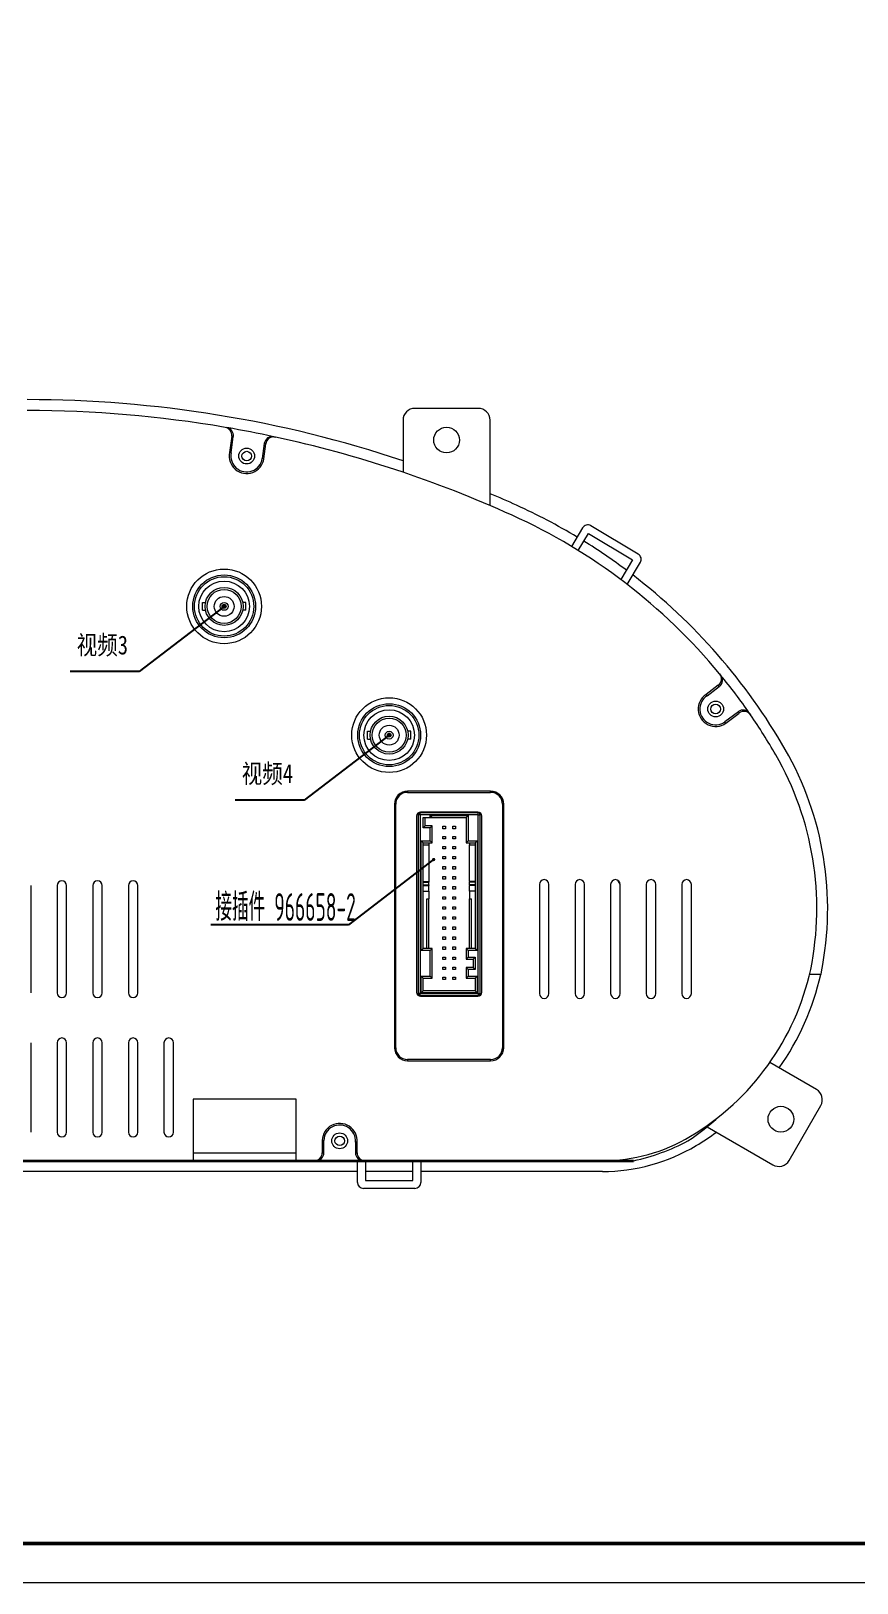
# Model space of a CAD drawing. Header units: millimetres. Extents: x 892 to 2081, y 1119 to 1960.
# Drawn here: x 1434.8 to 1643.5, y 1119.5 to 1511.5 of the extents above; entities that cross this region are included whole.
import ezdxf

# ---------------------------------------------------------------- set-up
doc = ezdxf.new("R2010")
doc.units = ezdxf.units.MM
doc.header["$LTSCALE"] = 10
doc.layers.get('0').update_dxf_attribs({"lineweight": 18})
for name, color, linetype, lineweight in [('文字标注', 3, 'Continuous', 25), ('粗实线', 7, 'Continuous', 50), ('细实线', 3, 'Continuous', 18)]:
    doc.layers.add(name, color=color, linetype=linetype, lineweight=lineweight)
doc.styles.add('PC_TEXTSTYLE', font='isocp.shx', dxfattribs={"width": 0.8, "bigfont": 'hzfs.shx'})
doc.styles.add('SGW', font='gbenor.shx', dxfattribs={"width": 0.6, "bigfont": 'hztxt.shx'})

# ---------------------------------------------------------------- blocks, each defined once
blk = doc.blocks.new('*X5')
at = {"layer": '文字标注', "linetype": 'Continuous'}
h = blk.add_hatch(color=0, dxfattribs=at)
edge = h.paths.add_edge_path(flags=0)
edge.add_arc((1536.52, 1302.24), 0.438, 0, 360)
h = blk.add_hatch(color=0, dxfattribs=at)
edge = h.paths.add_edge_path(flags=0)
edge.add_arc((1536.52, 1302.24), 0.438, 0, 360)
h = blk.add_hatch(color=0, dxfattribs=at)
edge = h.paths.add_edge_path(flags=0)
edge.add_arc((1536.52, 1302.24), 0.438, 0, 360)
h = blk.add_hatch(color=0, dxfattribs=at)
edge = h.paths.add_edge_path(flags=0)
edge.add_arc((1536.52, 1302.24), 0.438, 0, 360)
at = {"layer": '文字标注', "color": 0, "linetype": 'Continuous'}
for p, q in [((1536.52, 1302.24), (1515.04, 1285.75)), ((1536.52, 1302.24), (1515.04, 1285.75)), ((1536.52, 1302.24), (1515.04, 1285.75)), ((1536.52, 1302.24), (1515.04, 1285.75)), ((1515.04, 1285.75), (1480.24, 1285.75)), ((1515.04, 1285.75), (1480.24, 1285.75)), ((1515.04, 1285.75), (1480.24, 1285.75)), ((1515.04, 1285.75), (1480.24, 1285.75))]:
    blk.add_line(p, q, dxfattribs=at)
at = {"layer": '文字标注', "color": 0}
blk.add_line((1480.24, 1285.75), (1480.24, 1285.75), dxfattribs=at)
blk.add_line((1480.24, 1285.75), (1480.24, 1285.75), dxfattribs=at)
blk.add_line((1480.24, 1285.75), (1480.24, 1285.75), dxfattribs=at)
blk.add_line((1480.24, 1285.75), (1480.24, 1285.75), dxfattribs=at)
blk = doc.blocks.new('*X8')
at = {"layer": '文字标注', "linetype": 'Continuous'}
h = blk.add_hatch(color=0, dxfattribs=at)
edge = h.paths.add_edge_path(flags=0)
edge.add_arc((1483.58, 1366.19), 0.438, 0, 360)
h = blk.add_hatch(color=0, dxfattribs=at)
edge = h.paths.add_edge_path(flags=0)
edge.add_arc((1483.58, 1366.19), 0.438, 0, 360)
h = blk.add_hatch(color=0, dxfattribs=at)
edge = h.paths.add_edge_path(flags=0)
edge.add_arc((1483.58, 1366.19), 0.438, 0, 360)
h = blk.add_hatch(color=0, dxfattribs=at)
edge = h.paths.add_edge_path(flags=0)
edge.add_arc((1483.58, 1366.19), 0.438, 0, 360)
at = {"layer": '文字标注', "color": 0, "linetype": 'Continuous'}
for p, q in [((1483.58, 1366.19), (1462.1, 1349.7)), ((1483.58, 1366.19), (1462.1, 1349.7)), ((1483.58, 1366.19), (1462.1, 1349.7)), ((1483.58, 1366.19), (1462.1, 1349.7)), ((1462.1, 1349.7), (1444.7, 1349.7)), ((1462.1, 1349.7), (1444.7, 1349.7)), ((1462.1, 1349.7), (1444.7, 1349.7)), ((1462.1, 1349.7), (1444.7, 1349.7))]:
    blk.add_line(p, q, dxfattribs=at)
at = {"layer": '文字标注', "color": 0}
blk.add_line((1444.7, 1349.7), (1444.7, 1349.7), dxfattribs=at)
blk.add_line((1444.7, 1349.7), (1444.7, 1349.7), dxfattribs=at)
blk.add_line((1444.7, 1349.7), (1444.7, 1349.7), dxfattribs=at)
blk.add_line((1444.7, 1349.7), (1444.7, 1349.7), dxfattribs=at)
blk = doc.blocks.new('*X9')
at = {"layer": '文字标注', "linetype": 'Continuous'}
h = blk.add_hatch(color=0, dxfattribs=at)
edge = h.paths.add_edge_path(flags=0)
edge.add_arc((1525.28, 1333.69), 0.438, 0, 360)
h = blk.add_hatch(color=0, dxfattribs=at)
edge = h.paths.add_edge_path(flags=0)
edge.add_arc((1525.28, 1333.69), 0.438, 0, 360)
h = blk.add_hatch(color=0, dxfattribs=at)
edge = h.paths.add_edge_path(flags=0)
edge.add_arc((1525.28, 1333.69), 0.438, 0, 360)
h = blk.add_hatch(color=0, dxfattribs=at)
edge = h.paths.add_edge_path(flags=0)
edge.add_arc((1525.28, 1333.69), 0.438, 0, 360)
at = {"layer": '文字标注', "color": 0, "linetype": 'Continuous'}
for p, q in [((1525.28, 1333.69), (1503.8, 1317.2)), ((1525.28, 1333.69), (1503.8, 1317.2)), ((1525.28, 1333.69), (1503.8, 1317.2)), ((1525.28, 1333.69), (1503.8, 1317.2)), ((1503.8, 1317.2), (1486.4, 1317.2)), ((1503.8, 1317.2), (1486.4, 1317.2)), ((1503.8, 1317.2), (1486.4, 1317.2)), ((1503.8, 1317.2), (1486.4, 1317.2))]:
    blk.add_line(p, q, dxfattribs=at)
at = {"layer": '文字标注', "color": 0}
blk.add_line((1486.4, 1317.2), (1486.4, 1317.2), dxfattribs=at)
blk.add_line((1486.4, 1317.2), (1486.4, 1317.2), dxfattribs=at)
blk.add_line((1486.4, 1317.2), (1486.4, 1317.2), dxfattribs=at)
blk.add_line((1486.4, 1317.2), (1486.4, 1317.2), dxfattribs=at)

msp = doc.modelspace()

# ---------------------------------------------------------------- linework, layer by layer
at = {"layer": '粗实线', "color": 7, "lineweight": 0}
for p, q in [((1547.78, 1416.21), (1531.78, 1416.21)), ((1483.85, 1411.42), (1484.26, 1411.35)), ((1528.78, 1413.21), (1528.78, 1400.08)), ((1550.78, 1391.67), (1550.78, 1413.21)), ((1485.5, 1409.19), (1484.96, 1405.05)), ((1485.37, 1404.98), (1485.9, 1409.12)), ((1485.9, 1409.12), (1485.5, 1409.19)), ((1496.13, 1409.05), (1496.53, 1408.96)), ((1484.96, 1405.05), (1485.37, 1404.98)), ((1493.73, 1407.35), (1493.23, 1403.52)), ((1493.64, 1403.46), (1494.13, 1407.27)), ((1494.13, 1407.27), (1493.73, 1407.35)), ((1493.64, 1403.46), (1493.23, 1403.52)), ((1574.17, 1386.05), (1571.36, 1381.35)), ((1573.07, 1380.31), (1575.63, 1384.6)), ((1575.63, 1384.6), (1586.79, 1377.92)), ((1588.24, 1379.38), (1576.23, 1386.57)), ((1586.79, 1377.92), (1583.82, 1372.96)), ((1585.42, 1371.75), (1588.76, 1377.32)), ((1478.08, 1366.19), (1478.08, 1367.19)), ((1478.08, 1367.19), (1478.89, 1367.19)), ((1478.08, 1365.19), (1478.08, 1366.19)), ((1478.08, 1365.19), (1478.89, 1365.19)), ((1489.08, 1367.19), (1488.28, 1367.19)), ((1489.08, 1365.19), (1488.28, 1365.19)), ((1489.08, 1366.19), (1489.08, 1367.19)), ((1489.08, 1365.19), (1489.08, 1366.19)), ((1608.79, 1349.16), (1609.05, 1348.83)), ((1608.45, 1346.29), (1605.38, 1343.96)), ((1605.62, 1343.63), (1608.71, 1345.97)), ((1608.71, 1345.97), (1608.45, 1346.29)), ((1605.38, 1343.96), (1605.62, 1343.63)), ((1613.52, 1339.59), (1610.09, 1337)), ((1610.34, 1336.67), (1610.09, 1337)), ((1610.34, 1336.67), (1613.75, 1339.25)), ((1613.75, 1339.25), (1613.52, 1339.59)), ((1616.37, 1339.14), (1616.61, 1338.79)), ((1519.78, 1333.66), (1519.78, 1334.66)), ((1519.78, 1334.66), (1520.59, 1334.66)), ((1519.78, 1332.66), (1519.78, 1333.66)), ((1530.78, 1334.66), (1529.98, 1334.66)), ((1530.78, 1333.66), (1530.78, 1334.66)), ((1530.78, 1332.66), (1530.78, 1333.66)), ((1519.78, 1332.66), (1520.59, 1332.66)), ((1530.78, 1332.66), (1529.98, 1332.66)), ((1550.93, 1319.52), (1529.93, 1319.52)), ((1529.93, 1319.52), (1529.93, 1319.21)), ((1529.93, 1319.21), (1550.93, 1319.21)), ((1550.93, 1319.21), (1550.93, 1319.52)), ((1526.62, 1316.21), (1526.62, 1254.71)), ((1526.93, 1316.21), (1526.62, 1316.21)), ((1526.93, 1254.71), (1526.93, 1316.21)), ((1532.64, 1314.02), (1532.64, 1313.57)), ((1533.14, 1313.57), (1532.64, 1313.57)), ((1532.64, 1313.57), (1532.64, 1268.37)), ((1533.14, 1314.21), (1533.14, 1314.07)), ((1533.14, 1313.57), (1533.14, 1314.07)), ((1547.74, 1314.07), (1533.14, 1314.07)), ((1547.74, 1313.57), (1533.14, 1313.57)), ((1533.14, 1313.57), (1533.14, 1268.37)), ((1547.73, 1314.21), (1533.23, 1314.21)), ((1535.64, 1312.87), (1535.64, 1313.37)), ((1535.64, 1313.37), (1545.24, 1313.37)), ((1535.64, 1313.37), (1536.14, 1312.87)), ((1545.24, 1313.37), (1544.74, 1312.87)), ((1545.24, 1313.37), (1545.24, 1306.97)), ((1547.74, 1314.21), (1547.74, 1314.07)), ((1547.74, 1313.57), (1547.74, 1314.07)), ((1547.74, 1268.37), (1547.74, 1313.57)), ((1547.74, 1313.57), (1548.24, 1313.57)), ((1548.24, 1313.57), (1548.24, 1314.07)), ((1548.24, 1268.37), (1548.24, 1313.57)), ((1553.93, 1316.21), (1553.93, 1254.71)), ((1554.25, 1316.21), (1553.93, 1316.21)), ((1554.25, 1254.71), (1554.25, 1316.21)), ((1532.23, 1313.21), (1532.23, 1268.71)), ((1533.84, 1310.27), (1533.84, 1312.87)), ((1533.84, 1312.87), (1535.64, 1312.87)), ((1534.34, 1310.77), (1533.84, 1310.27)), ((1535.64, 1310.27), (1533.84, 1310.27)), ((1534.34, 1310.77), (1534.34, 1312.87)), ((1536.14, 1310.77), (1534.34, 1310.77)), ((1535.64, 1312.87), (1536.14, 1312.87)), ((1536.14, 1310.77), (1535.64, 1310.27)), ((1535.64, 1306.97), (1535.64, 1310.27)), ((1536.14, 1312.87), (1544.74, 1312.87)), ((1536.14, 1306.47), (1536.14, 1310.77)), ((1538.85, 1310), (1538.85, 1310.63)), ((1538.85, 1310.63), (1539.48, 1310.63)), ((1539.48, 1310), (1538.85, 1310)), ((1539.48, 1310.63), (1539.48, 1310)), ((1541.39, 1310), (1541.39, 1310.63)), ((1541.39, 1310.63), (1542.02, 1310.63)), ((1542.02, 1310), (1541.39, 1310)), ((1542.02, 1310.63), (1542.02, 1310)), ((1544.74, 1312.87), (1544.74, 1306.47)), ((1548.73, 1268.71), (1548.73, 1313.21)), ((1533.34, 1279.27), (1533.34, 1306.97)), ((1533.34, 1306.97), (1535.64, 1306.97)), ((1533.34, 1306.97), (1533.84, 1306.47)), ((1533.84, 1279.77), (1533.84, 1306.47)), ((1533.84, 1306.47), (1536.14, 1306.47)), ((1533.84, 1305.92), (1535.29, 1305.92)), ((1535.29, 1306.47), (1535.29, 1305.92)), ((1535.29, 1305.92), (1535.29, 1296.66)), ((1535.64, 1306.97), (1536.14, 1306.47)), ((1538.85, 1308.09), (1539.48, 1308.09)), ((1538.85, 1307.46), (1538.85, 1308.09)), ((1539.48, 1307.46), (1538.85, 1307.46)), ((1538.85, 1304.92), (1538.85, 1305.55)), ((1538.85, 1305.55), (1539.48, 1305.55)), ((1539.48, 1308.09), (1539.48, 1307.46)), ((1539.48, 1305.55), (1539.48, 1304.92)), ((1541.39, 1307.46), (1541.39, 1308.09)), ((1541.39, 1308.09), (1542.02, 1308.09)), ((1542.02, 1307.46), (1541.39, 1307.46)), ((1541.39, 1305.55), (1542.02, 1305.55)), ((1541.39, 1304.92), (1541.39, 1305.55)), ((1542.02, 1308.09), (1542.02, 1307.46)), ((1542.02, 1305.55), (1542.02, 1304.92)), ((1544.74, 1306.47), (1545.24, 1306.97)), ((1544.74, 1306.47), (1547.04, 1306.47)), ((1545.24, 1306.97), (1547.54, 1306.97)), ((1545.59, 1306.47), (1545.59, 1305.92)), ((1545.59, 1296.66), (1545.59, 1305.92)), ((1545.59, 1305.92), (1547.04, 1305.92)), ((1547.04, 1306.47), (1547.54, 1306.97)), ((1547.04, 1306.47), (1547.04, 1279.77)), ((1547.54, 1306.97), (1547.54, 1279.27)), ((1539.48, 1304.92), (1538.85, 1304.92)), ((1538.85, 1302.38), (1538.85, 1303.01)), ((1538.85, 1303.01), (1539.48, 1303.01)), ((1539.48, 1302.38), (1538.85, 1302.38)), ((1539.48, 1303.01), (1539.48, 1302.38)), ((1542.02, 1304.92), (1541.39, 1304.92)), ((1541.39, 1302.38), (1541.39, 1303.01)), ((1541.39, 1303.01), (1542.02, 1303.01)), ((1542.02, 1302.38), (1541.39, 1302.38)), ((1542.02, 1303.01), (1542.02, 1302.38)), ((1538.85, 1299.84), (1538.85, 1300.47)), ((1538.85, 1300.47), (1539.48, 1300.47)), ((1539.48, 1299.84), (1538.85, 1299.84)), ((1538.85, 1297.3), (1538.85, 1297.93)), ((1538.85, 1297.93), (1539.48, 1297.93)), ((1539.48, 1300.47), (1539.48, 1299.84)), ((1539.48, 1297.93), (1539.48, 1297.3)), ((1541.39, 1299.84), (1541.39, 1300.47)), ((1541.39, 1300.47), (1542.02, 1300.47)), ((1542.02, 1299.84), (1541.39, 1299.84)), ((1541.39, 1297.3), (1541.39, 1297.93)), ((1541.39, 1297.93), (1542.02, 1297.93)), ((1542.02, 1300.47), (1542.02, 1299.84)), ((1542.02, 1297.93), (1542.02, 1297.3)), ((1434.78, 1268.56), (1434.78, 1295.66)), ((1441.38, 1295.66), (1441.38, 1268.56)), ((1443.78, 1268.56), (1443.78, 1295.66)), ((1450.38, 1295.66), (1450.38, 1268.56)), ((1452.78, 1268.56), (1452.78, 1295.66)), ((1459.38, 1295.66), (1459.38, 1268.56)), ((1461.78, 1268.56), (1461.78, 1295.66)), ((1533.84, 1296.66), (1535.29, 1296.66)), ((1533.84, 1296.52), (1535.29, 1296.52)), ((1533.84, 1295.83), (1535.29, 1295.83)), ((1533.84, 1295.67), (1535.29, 1295.67)), ((1533.84, 1294.27), (1535.29, 1294.27)), ((1535.29, 1296.66), (1535.29, 1296.52)), ((1535.29, 1295.83), (1535.29, 1296.52)), ((1535.29, 1295.83), (1535.29, 1295.67)), ((1535.29, 1294.27), (1535.29, 1295.67)), ((1535.29, 1294.27), (1535.29, 1292.27)), ((1539.48, 1297.3), (1538.85, 1297.3)), ((1538.85, 1294.76), (1538.85, 1295.39)), ((1538.85, 1295.39), (1539.48, 1295.39)), ((1539.48, 1294.76), (1538.85, 1294.76)), ((1539.48, 1295.39), (1539.48, 1294.76)), ((1542.02, 1297.3), (1541.39, 1297.3)), ((1541.39, 1295.39), (1542.02, 1295.39)), ((1541.39, 1294.76), (1541.39, 1295.39)), ((1542.02, 1294.76), (1541.39, 1294.76)), ((1542.02, 1295.39), (1542.02, 1294.76)), ((1545.59, 1296.66), (1545.59, 1296.52)), ((1547.04, 1296.66), (1545.59, 1296.66)), ((1545.59, 1295.83), (1545.59, 1296.52)), ((1547.04, 1296.52), (1545.59, 1296.52)), ((1545.59, 1295.83), (1545.59, 1295.67)), ((1547.04, 1295.83), (1545.59, 1295.83)), ((1545.59, 1294.27), (1545.59, 1295.67)), ((1547.04, 1295.67), (1545.59, 1295.67)), ((1547.04, 1294.27), (1545.59, 1294.27)), ((1545.59, 1294.27), (1545.59, 1292.27)), ((1563.25, 1295.96), (1563.25, 1268.36)), ((1565.65, 1268.36), (1565.65, 1295.96)), ((1572.25, 1295.96), (1572.25, 1268.36)), ((1574.65, 1268.36), (1574.65, 1295.96)), ((1581.25, 1295.96), (1581.25, 1268.36)), ((1583.65, 1268.36), (1583.65, 1295.96)), ((1590.25, 1295.96), (1590.25, 1268.36)), ((1592.65, 1268.36), (1592.65, 1295.96)), ((1599.25, 1295.96), (1599.25, 1268.36)), ((1601.65, 1268.36), (1601.65, 1295.96)), ((1534.79, 1279.77), (1534.79, 1292.27)), ((1534.79, 1292.27), (1535.29, 1292.27)), ((1535.29, 1279.77), (1535.29, 1292.27)), ((1538.85, 1292.22), (1538.85, 1292.85)), ((1538.85, 1292.85), (1539.48, 1292.85)), ((1539.48, 1292.22), (1538.85, 1292.22)), ((1538.85, 1289.68), (1538.85, 1290.31)), ((1538.85, 1290.31), (1539.48, 1290.31)), ((1539.48, 1292.85), (1539.48, 1292.22)), ((1539.48, 1290.31), (1539.48, 1289.68)), ((1541.39, 1292.22), (1541.39, 1292.85)), ((1541.39, 1292.85), (1542.02, 1292.85)), ((1542.02, 1292.22), (1541.39, 1292.22)), ((1541.39, 1289.68), (1541.39, 1290.31)), ((1541.39, 1290.31), (1542.02, 1290.31)), ((1542.02, 1292.85), (1542.02, 1292.22)), ((1542.02, 1290.31), (1542.02, 1289.68)), ((1545.59, 1292.27), (1546.09, 1292.27)), ((1545.59, 1279.77), (1545.59, 1292.27)), ((1546.09, 1279.77), (1546.09, 1292.27)), ((1539.48, 1289.68), (1538.85, 1289.68)), ((1538.85, 1287.14), (1538.85, 1287.77)), ((1538.85, 1287.77), (1539.48, 1287.77)), ((1539.48, 1287.14), (1538.85, 1287.14)), ((1539.48, 1287.77), (1539.48, 1287.14)), ((1542.02, 1289.68), (1541.39, 1289.68)), ((1541.39, 1287.14), (1541.39, 1287.77)), ((1541.39, 1287.77), (1542.02, 1287.77)), ((1542.02, 1287.14), (1541.39, 1287.14)), ((1542.02, 1287.77), (1542.02, 1287.14)), ((1538.85, 1284.6), (1538.85, 1285.23)), ((1538.85, 1285.23), (1539.48, 1285.23)), ((1539.48, 1284.6), (1538.85, 1284.6)), ((1538.85, 1282.06), (1538.85, 1282.69)), ((1538.85, 1282.69), (1539.48, 1282.69)), ((1539.48, 1282.06), (1538.85, 1282.06)), ((1539.48, 1285.23), (1539.48, 1284.6)), ((1539.48, 1282.69), (1539.48, 1282.06)), ((1541.39, 1284.6), (1541.39, 1285.23)), ((1541.39, 1285.23), (1542.02, 1285.23)), ((1542.02, 1284.6), (1541.39, 1284.6)), ((1541.39, 1282.06), (1541.39, 1282.69)), ((1541.39, 1282.69), (1542.02, 1282.69)), ((1542.02, 1282.06), (1541.39, 1282.06)), ((1542.02, 1285.23), (1542.02, 1284.6)), ((1542.02, 1282.69), (1542.02, 1282.06)), ((1533.84, 1279.77), (1533.34, 1279.27)), ((1535.64, 1279.27), (1533.34, 1279.27)), ((1536.14, 1279.77), (1533.84, 1279.77)), ((1536.14, 1279.77), (1535.64, 1279.27)), ((1535.64, 1272.77), (1535.64, 1279.27)), ((1536.14, 1272.27), (1536.14, 1279.77)), ((1538.85, 1279.52), (1538.85, 1280.15)), ((1538.85, 1280.15), (1539.48, 1280.15)), ((1539.48, 1279.52), (1538.85, 1279.52)), ((1539.48, 1280.15), (1539.48, 1279.52)), ((1541.39, 1280.15), (1542.02, 1280.15)), ((1541.39, 1279.52), (1541.39, 1280.15)), ((1542.02, 1279.52), (1541.39, 1279.52)), ((1542.02, 1280.15), (1542.02, 1279.52)), ((1547.04, 1279.77), (1544.74, 1279.77)), ((1544.74, 1279.77), (1545.24, 1279.27)), ((1544.74, 1279.77), (1544.74, 1277.07)), ((1547.54, 1279.27), (1545.24, 1279.27)), ((1545.24, 1279.27), (1545.24, 1277.57)), ((1547.04, 1279.77), (1547.54, 1279.27)), ((1538.85, 1276.98), (1538.85, 1277.61)), ((1538.85, 1277.61), (1539.48, 1277.61)), ((1539.48, 1276.98), (1538.85, 1276.98)), ((1538.85, 1274.44), (1538.85, 1275.07)), ((1538.85, 1275.07), (1539.48, 1275.07)), ((1539.48, 1274.44), (1538.85, 1274.44)), ((1539.48, 1277.61), (1539.48, 1276.98)), ((1539.48, 1275.07), (1539.48, 1274.44)), ((1541.39, 1276.98), (1541.39, 1277.61)), ((1541.39, 1277.61), (1542.02, 1277.61)), ((1542.02, 1276.98), (1541.39, 1276.98)), ((1541.39, 1274.44), (1541.39, 1275.07)), ((1541.39, 1275.07), (1542.02, 1275.07)), ((1542.02, 1274.44), (1541.39, 1274.44)), ((1542.02, 1277.61), (1542.02, 1276.98)), ((1542.02, 1275.07), (1542.02, 1274.44)), ((1544.74, 1277.07), (1545.24, 1277.57)), ((1544.74, 1277.07), (1546.54, 1277.07)), ((1546.54, 1274.97), (1544.74, 1274.97)), ((1545.24, 1274.47), (1544.74, 1274.97)), ((1544.74, 1274.97), (1544.74, 1272.27)), ((1545.24, 1277.57), (1547.04, 1277.57)), ((1547.04, 1274.47), (1545.24, 1274.47)), ((1545.24, 1274.47), (1545.24, 1272.77)), ((1546.54, 1277.07), (1547.04, 1277.57)), ((1546.54, 1277.07), (1546.54, 1274.97)), ((1546.54, 1274.97), (1547.04, 1274.47)), ((1547.04, 1277.57), (1547.04, 1274.47)), ((1533.34, 1268.57), (1533.34, 1272.77)), ((1533.34, 1272.77), (1535.64, 1272.77)), ((1533.84, 1272.27), (1533.34, 1272.77)), ((1533.84, 1269.07), (1533.84, 1272.27)), ((1533.84, 1272.27), (1536.14, 1272.27)), ((1536.14, 1272.27), (1535.64, 1272.77)), ((1538.85, 1271.9), (1538.85, 1272.53)), ((1538.85, 1272.53), (1539.48, 1272.53)), ((1539.48, 1271.9), (1538.85, 1271.9)), ((1539.48, 1272.53), (1539.48, 1271.9)), ((1541.39, 1271.9), (1541.39, 1272.53)), ((1541.39, 1272.53), (1542.02, 1272.53)), ((1542.02, 1271.9), (1541.39, 1271.9)), ((1542.02, 1272.53), (1542.02, 1271.9)), ((1544.74, 1272.27), (1545.24, 1272.77)), ((1544.74, 1272.27), (1547.04, 1272.27)), ((1545.24, 1272.77), (1547.54, 1272.77)), ((1547.04, 1272.27), (1547.54, 1272.77)), ((1547.04, 1272.27), (1547.04, 1269.07)), ((1547.54, 1272.77), (1547.54, 1268.57)), ((1634.34, 1273.21), (1631.52, 1273.21)), ((1634.49, 1273.87), (1634.34, 1273.21)), ((1533.14, 1268.37), (1532.64, 1268.37)), ((1532.64, 1268.37), (1532.64, 1267.9)), ((1533.14, 1268.37), (1547.74, 1268.37)), ((1533.14, 1267.87), (1533.14, 1268.37)), ((1533.14, 1267.87), (1547.74, 1267.87)), ((1533.14, 1267.71), (1533.14, 1267.87)), ((1533.23, 1267.71), (1547.73, 1267.71)), ((1533.84, 1269.07), (1533.34, 1268.57)), ((1547.54, 1268.57), (1533.34, 1268.57)), ((1547.04, 1269.07), (1533.84, 1269.07)), ((1547.04, 1269.07), (1547.54, 1268.57)), ((1547.74, 1268.37), (1548.24, 1268.37)), ((1547.74, 1268.37), (1547.74, 1267.87)), ((1547.74, 1267.71), (1547.74, 1267.87)), ((1548.24, 1267.85), (1548.24, 1268.37)), ((1434.78, 1233.36), (1434.78, 1255.96)), ((1441.38, 1255.96), (1441.38, 1233.36)), ((1443.78, 1233.36), (1443.78, 1255.96)), ((1450.38, 1255.96), (1450.38, 1233.36)), ((1452.78, 1233.36), (1452.78, 1255.96)), ((1459.38, 1255.96), (1459.38, 1233.36)), ((1461.78, 1233.36), (1461.78, 1255.96)), ((1468.38, 1255.96), (1468.38, 1233.36)), ((1470.78, 1233.36), (1470.78, 1255.96)), ((1526.62, 1254.71), (1526.93, 1254.71)), ((1553.93, 1254.71), (1554.25, 1254.71)), ((1550.93, 1251.71), (1529.93, 1251.71)), ((1529.93, 1251.71), (1529.93, 1251.4)), ((1529.93, 1251.4), (1550.93, 1251.4)), ((1550.93, 1251.4), (1550.93, 1251.71)), ((1633.25, 1244.16), (1621.48, 1250.96)), ((1475.78, 1241.66), (1475.78, 1226.16)), ((1501.78, 1241.66), (1475.78, 1241.66)), ((1501.78, 1226.16), (1501.78, 1241.66)), ((1626.34, 1226.21), (1634.34, 1240.07)), ((1508.37, 1231.29), (1508.37, 1228.16)), ((1508.37, 1231.29), (1508.78, 1231.29)), ((1508.78, 1228.16), (1508.78, 1231.29)), ((1605.6, 1234.73), (1622.24, 1225.11)), ((1475.78, 1228.16), (1501.78, 1228.16)), ((1508.37, 1228.16), (1508.78, 1228.16)), ((1517.18, 1230.83), (1516.77, 1230.85)), ((1516.77, 1230.85), (1516.77, 1228.16)), ((1516.77, 1228.16), (1517.18, 1228.16)), ((1517.18, 1228.16), (1517.18, 1230.83)), ((1517.28, 1223.41), (1350.28, 1223.41)), ((1517.28, 1223.41), (1350.28, 1223.41)), ((1475.78, 1226.16), (1379.38, 1226.16)), ((1475.78, 1226.16), (1501.78, 1226.16)), ((1506.37, 1226.16), (1501.78, 1226.16)), ((1506.78, 1226.16), (1506.37, 1226.16)), ((1506.78, 1226.16), (1518.77, 1226.16)), ((1517.28, 1220.66), (1517.28, 1226.16)), ((1519.18, 1226.16), (1518.77, 1226.16)), ((1579.15, 1226.16), (1519.18, 1226.16)), ((1519.28, 1226.16), (1519.28, 1221.16)), ((1531.28, 1223.41), (1519.28, 1223.41)), ((1531.28, 1223.41), (1519.28, 1223.41)), ((1531.28, 1221.16), (1531.28, 1226.16)), ((1533.28, 1226.16), (1533.28, 1220.66)), ((1579.15, 1223.41), (1533.28, 1223.41)), ((1578.9, 1223.41), (1533.28, 1223.41)), ((1519.28, 1221.16), (1531.28, 1221.16)), ((1531.78, 1219.16), (1518.78, 1219.16))]:
    msp.add_line(p, q, dxfattribs=at)
at = {"layer": '粗实线', "color": 7, "lineweight": 35}
msp.add_line((1280.75, 1226.16), (1587.05, 1226.16), dxfattribs=at)
at = {"layer": '粗实线'}
msp.add_lwpolyline([(916.81, 1950.48), (2070.81, 1950.48), (2070.81, 1129.48), (916.81, 1129.48)], dxfattribs=at)
at = {"layer": '粗实线', "color": 7, "lineweight": 0}
for centre, radius in [((1539.78, 1408.21), 3.25), ((1489.28, 1404.16), 2), ((1489.28, 1404.16), 1.2), ((1483.58, 1366.19), 9.44), ((1483.58, 1366.19), 7.94), ((1483.58, 1366.19), 7.5), ((1483.58, 1366.19), 6.4), ((1483.58, 1366.19), 4.8), ((1483.58, 1366.19), 4.3), ((1483.58, 1366.19), 2.5), ((1483.58, 1366.19), 1), ((1483.58, 1366.19), 1), ((1483.58, 1366.19), 0.5), ((1525.28, 1333.66), 9.44), ((1525.28, 1333.66), 7.94), ((1525.28, 1333.66), 7.5), ((1607.78, 1340.26), 2), ((1607.78, 1340.26), 1.2), ((1525.28, 1333.66), 6.4), ((1525.28, 1333.66), 4.8), ((1525.28, 1333.66), 4.3), ((1525.28, 1333.66), 2.5), ((1525.28, 1333.66), 1), ((1525.28, 1333.66), 1), ((1525.28, 1333.66), 0.5), ((1624.28, 1236.64), 3.25), ((1512.78, 1231.16), 2), ((1512.78, 1231.16), 1.2)]:
    msp.add_circle(centre, radius, dxfattribs=at)
for centre, radius, start, end in [((1433.8, 1118.41), 300, 71.5417, 90.003), ((1433.8, 1118.41), 297.25, 80.3059, 90.0031), ((1531.78, 1413.21), 3, 90, 180), ((1547.78, 1413.21), 3, 360, 90), ((1483.51, 1409.44), 2, 352.6275, 80.3053), ((1433.8, 1118.41), 297.25, 77.8955, 80.2262), ((1483.92, 1409.37), 2, 352.6291, 80.2272), ((1495.71, 1407.1), 2, 77.8926, 172.6117), ((1496.11, 1407.01), 2, 77.8119, 172.6108), ((1433.8, 1118.41), 297.25, 65.651, 77.8156), ((1489.28, 1404.16), 4.41, 168.3908, 350.8847), ((1489.28, 1404.16), 4, 168.1792, 350.7979), ((1433.8, 1118.41), 300, 65.651, 67.0487), ((1495.97, 1255.85), 146.4, 39.5934, 65.6433), ((1495.97, 1255.85), 149.15, 59.0092, 65.6434), ((1575.46, 1385.28), 1.5, 59.0988, 149.0988), ((1495.97, 1255.85), 149.15, 53.2369, 58.241), ((1587.47, 1378.09), 1.5, 329.0988, 59.0988), ((1495.97, 1255.85), 149.15, 29.8428, 52.464), ((1607.25, 1347.88), 2, 307.1478, 39.5944), ((1607.51, 1347.56), 2, 307.1493, 39.4329), ((1495.97, 1255.85), 146.4, 34.673, 39.4305), ((1607.78, 1340.26), 4.41, 122.9116, 305.4053), ((1607.78, 1340.26), 4, 122.7, 305.3186), ((1614.73, 1338), 2, 34.672, 127.1317), ((1614.96, 1337.66), 2, 34.5076, 127.1304), ((1495.97, 1255.85), 146.4, 29.8419, 34.5101), ((1555.55, 1289.87), 80.55, 348.5466, 29.9416), ((1555.55, 1289.87), 77.8, 348.5632, 29.9433), ((1529.93, 1316.21), 3.31, 90, 180), ((1529.93, 1316.21), 3, 90, 180), ((1550.93, 1316.21), 3.31, 0, 90), ((1550.93, 1316.21), 3, 0, 90), ((1533.23, 1313.21), 1, 90, 180), ((1533.14, 1313.57), 0.5, 90, 180), ((1534.47, 1313.58), 1.83, 164.6794, 180.3486), ((1547.73, 1313.21), 1, 0, 90), ((1547.74, 1313.57), 0.5, 0, 90), ((1547.74, 1313.56), 0.505, 80.857, 89.9678), ((1546.45, 1313.58), 1.78, 359.4853, 17.384), ((1442.58, 1295.66), 1.2, 0, 180), ((1451.58, 1295.66), 1.2, 0, 180), ((1460.58, 1295.66), 1.2, 0, 180), ((1564.45, 1295.96), 1.2, 0, 180), ((1573.45, 1295.96), 1.2, 0, 180), ((1582.45, 1295.96), 1.2, 0, 180), ((1585.29, 1297.43), 2.25, 191.5402, 223.0991), ((1591.45, 1295.96), 1.2, 0, 180), ((1600.45, 1295.96), 1.2, 360, 180), ((1567.93, 1288.5), 65.4, 300.8139, 347.5873), ((1567.93, 1288.5), 68.15, 325.174, 347.0388), ((1442.58, 1268.56), 1.2, 180, 0), ((1451.58, 1268.56), 1.2, 180, 0), ((1460.58, 1268.56), 1.2, 180, 0), ((1533.23, 1268.71), 1, 180, 270), ((1533.14, 1268.37), 0.5, 180, 270), ((1534.46, 1268.35), 1.82, 179.6044, 195.8728), ((1533.14, 1268.37), 0.499, 253.9998, 270.019), ((1547.73, 1268.71), 1, 270, 360), ((1547.74, 1268.37), 0.5, 270, 360), ((1547.74, 1268.37), 0.501, 270.018, 282.7823), ((1546.46, 1268.35), 1.78, 342.1178, 0.5404), ((1564.45, 1268.36), 1.2, 180, 0), ((1573.45, 1268.36), 1.2, 180, 0), ((1582.45, 1268.36), 1.2, 180, 0), ((1591.45, 1268.36), 1.2, 180, 0), ((1600.45, 1268.36), 1.2, 180, 0), ((1442.58, 1255.96), 1.2, 0, 180), ((1451.58, 1255.96), 1.2, 0, 180), ((1460.58, 1255.96), 1.2, 0, 180), ((1469.58, 1255.96), 1.2, 0, 180), ((1529.93, 1254.71), 3.31, 180, 270), ((1529.93, 1254.71), 3, 180, 270), ((1550.93, 1254.71), 3.31, 270, 360), ((1550.93, 1254.71), 3, 270, 360), ((1631.75, 1241.57), 3, 329.9904, 59.9904), ((1512.78, 1231.16), 4.41, 355.7715, 178.2642), ((1512.78, 1231.16), 4, 355.5598, 178.1773), ((1558.2, 1293.76), 75.71, 304.2239, 311.9152), ((1442.58, 1233.36), 1.2, 180, 0), ((1451.58, 1233.36), 1.2, 180, 0), ((1460.58, 1233.36), 1.2, 180, 0), ((1469.58, 1233.36), 1.2, 180, 0), ((1579.15, 1269.47), 43.31, 270, 300.958), ((1575.81, 1278.37), 53.41, 282.1508, 297.8746), ((1567.93, 1288.5), 68.15, 300.8168, 305.9877), ((1506.37, 1228.16), 2, 269.995, 359.9949), ((1506.78, 1228.16), 2, 269.995, 359.9949), ((1518.77, 1228.16), 2, 180.0051, 270.005), ((1519.18, 1228.16), 2, 180.0051, 270.005), ((1579.15, 1269.47), 46.06, 270, 300.9537), ((1578.9, 1269.47), 46.06, 270, 270.0489), ((1623.74, 1227.71), 3, 239.9904, 329.9904), ((1518.78, 1220.66), 1.5, 180.0001, 270), ((1531.78, 1220.66), 1.5, 270, 359.9999)]:
    msp.add_arc(centre, radius, start, end, dxfattribs=at)
at = {"layer": '细实线'}
msp.add_lwpolyline([(891.81, 1960.48), (2080.81, 1960.48), (2080.81, 1119.48), (891.81, 1119.48)], close=True, dxfattribs=at)

# ---------------------------------------------------------------- block references
at = {"layer": '文字标注'}
for name in ['*X8', '*X9', '*X5']:
    msp.add_blockref(name, (0, 0), dxfattribs=at)

# ---------------------------------------------------------------- texts
at = {"char_height": 4.7597, "width": 153.351, "attachment_point": 1, "style": 'PC_TEXTSTYLE'}
for s, insert in [('{\\fSimSun|b0|i0|c0|p118;\\C3;视频3}', (1446.31, 1358.81)), ('{\\fSimSun|b0|i0|c0|p118;\\C3;视频4}', (1488.01, 1326.31))]:
    msp.add_mtext(s, dxfattribs=dict(at, insert=insert))
at = {"layer": '文字标注', "insert": (1481.37, 1286.73), "char_height": 7, "width": 50.4086, "attachment_point": 7, "style": 'SGW'}
msp.add_mtext('接插件 966658-2', dxfattribs=at)

doc.saveas('drawing.dxf')
